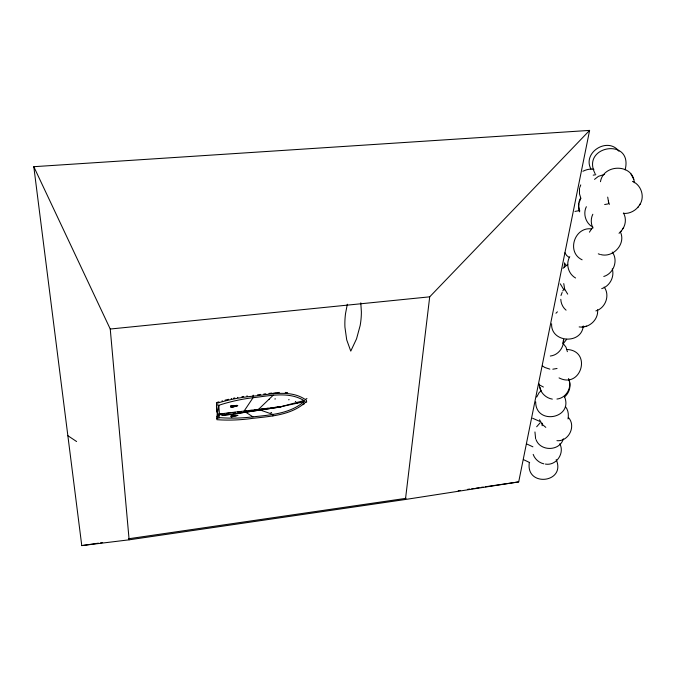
<?xml version="1.0" encoding="UTF-8"?>
<svg xmlns="http://www.w3.org/2000/svg" width="676" height="676" viewBox="0 0 676 676"><rect width="100%" height="100%" fill="white"/><g stroke="black" fill="none" stroke-linecap="round" stroke-linejoin="round"><path stroke-width="1.01" d="M231.293 416.974L231.091 415.808L235.67 415.343A9.616 4.673 -8.8 0 1 236.913 415.301L237.986 415.368L235.13 415.858M597.584 309.701C598.683 319.68 589.007 328.468 579.163 326.914M278.326 407.29L230.871 414.43L279.991 407.036A4.259 2.746 -0.7 0 0 281.436 406.572L303.989 400.555L304.327 400.927A0.87 0.651 -19.4 0 1 304.31 401.324C290.435 413.737 270.501 414.971 252.942 416.839A143.439 115.841 -17.2 0 1 235.037 418.098L232.071 418.123A138.132 111.227 -17.1 0 1 220.376 417.675L216.861 418.444L216.886 419.695A140.65 113.298 -16.8 0 0 231.767 420.058L234.775 419.973A145.737 117.734 -16.9 0 0 252.917 418.317C271.118 416.315 292.412 415.047 306.321 401.468A2.636 1.969 -19.4 0 0 306.372 400.293C291.305 388.996 270.062 394.48 253.035 396.187A128.44 90.162 -16 0 0 234.64 398.832L231.581 399.457A124.773 87.77 -16 0 0 216.565 403.386L217.326 414.236L216.861 418.444L219.43 413.982L218.796 405.313L216.59 404.67M278.318 407.417L279.154 407.163M303.946 401.781L281.436 406.563A4.217 2.687 2.5 0 1 279.991 407.028L279.154 407.265M281.427 406.648L217.326 414.236L218.796 405.313L220.148 404.856A122.39 86.097 -16.2 0 1 231.919 401.544L234.91 400.834A126.488 88.767 -16.2 0 1 253.044 397.716C269.589 395.866 288.66 391.201 303.989 400.555M563.53 339.436C564.207 347.287 558.292 355.213 550.306 356.032M529.308 462.705C525.624 487.531 566.378 482.96 556.196 459.579M534.944 431.956L535.629 438.707M542.101 425.719L542.329 423.21M564.19 266.978L564.477 263.986M579.509 188.274L579.493 193.877L580.946 198.592M578.952 203.763L578.707 206.222L579.67 211.85M231.091 415.808L231.26 417.058L236.963 415.664M568.017 418.926C568.829 414.658 568.262 409.926 565.373 406.529M583.261 325.95C581.69 344.743 550.661 342.842 551.608 323.796M405.439 499.48L429.708 296.832L589.607 130.4L33.8 166.693L81.771 545.6L129.124 539.82L405.439 499.48L518.695 481.903L589.607 130.4M219.024 417.565L219.43 413.982L222.894 415.115L231.488 414.354M297.516 402.744L296.772 403.268M347.32 304.217L345.546 313.495A110.509 83.976 -29.5 0 0 344.929 327.15L346.72 339.893L350.768 351.114L356.539 338.845L360.156 325.536A111.751 88.826 -17.1 0 0 361.373 311.839L360.79 302.848M579.822 187.429L580.743 184.911M579.34 202.116L580.27 199.614M586.354 206.704C582.991 213.303 585.374 222.041 591.382 226.249M600.465 181.709C603.398 163.643 633.336 163.457 634.308 182.731M560.979 295.513L562.145 292.454M592.827 214.25C590.638 218.517 590.782 223.891 592.97 228.082M589.421 232.155L592.852 227.009M536.71 397.057L539.093 392.655L541.13 390.72M625.123 169.87C633.454 137.042 580.447 145.433 595.133 173.724M622.824 228.792C625.934 224.271 626.213 217.824 623.542 213.041M639.682 204.794C645.166 196.944 641.262 184.886 632.482 181.396M569.775 256.652C565.516 263.91 568.271 273.907 575.572 277.997M563.345 438.792C559.914 451.374 540.335 451.636 536.017 439.577M580.566 198.085C578.225 202.217 578.056 207.059 579.417 211.546M253.035 396.187L253.525 395.266L253.018 395.308M566.657 339.267L563.209 343.78M253.044 397.708L244.205 410.907L244.577 412.292M623.306 213.346C628.976 214.03 634.832 211.123 638.347 206.738M562.736 290.959L563.826 289.336M619.03 233.321L621.582 230.617M621.176 231.209L623.627 227.609M638.009 207.245L640.434 203.679M562.973 341.262L563.911 339.901M536.651 426.776L540.099 422.846M273.188 393.795L274.017 392.832M594.525 179.368L598.404 176.36L604.597 174.391M563.007 268.296L567.789 264.4M555.959 313.241L557.404 311.83M273.121 395.325L258.739 409.141L259.052 410.222M564.409 396.998C569.462 392.984 571.49 385.607 568.786 379.684M303.034 404.696L304.445 403.724M305.56 399.339L306.929 398.527M272.758 415.875L273.569 415.402M305.425 402.617L306.786 401.882M595.869 310.918C605.535 308.095 610.267 295.226 604.15 287.038M582.864 171.265C586.286 169.617 590.123 168.569 593.925 169.321M603.786 276.476C613.647 273.569 618.523 260.421 612.253 252.038M601.716 288.652C609.744 286.176 614.712 276.923 612.27 268.862M217.258 402.355L218.94 401.848M221.973 400.986L222.463 400.843M225.032 400.175L228.606 399.288M231.243 416.374L235.51 415.36M235.856 405.524L230.947 405.938C229.13 409.656 241.155 403.437 236.862 406.065A9.777 9.084 -21.3 0 1 235.611 406.335L234.538 406.479M231.15 407.383L235.442 406.369M231.2 398.713L231.699 398.595M574.963 211.427L579.805 210.515M235.594 406.36L237.614 405.566L233.389 405.71M233.55 398.215L234.8 397.953M556.939 399.051C566.344 398.139 572.589 387.027 568.541 378.518M557.041 368.488L552.807 369.197M585.441 326.39L586.683 326.145M582.213 327.015L584.089 326.652M237.411 397.463L237.918 397.37M604.657 204.524L608.256 203.899M593.182 175.152L595.826 174.704M235.527 406.377L234.09 406.538M241.915 396.702L243.656 396.432M81.771 545.6L98.459 543.166M100.547 542.862L102.634 542.558M128.702 538.755L406.073 498.322M458.21 490.725L460.297 490.421M467.598 489.356L469.685 489.052M471.772 488.748L473.859 488.444M475.938 488.14L479.073 487.683M481.151 487.379L483.239 487.075M485.326 486.771L518.695 481.903M281.436 406.563L270.983 407.958M246.782 396.001L247.289 395.933M265.803 408.617L268.068 408.329M261.13 409.2L263.479 408.912M216.751 416.222L217.385 416.146M217.004 417.253L217.63 417.176M270.882 412.605L271.591 412.512M217.326 414.464L224.643 413.602M244.205 411.261L246.275 411.008M249.393 410.628L251.472 410.374M254.582 409.994L257.7 409.614M237.631 412.056L241.273 411.616M232.147 416.154L232.747 416.086M257.624 394.776L260.691 394.412M263.767 394.049L265.82 393.804M268.896 393.44L271.963 393.077M268.803 399.465L269.521 399.381M233.296 405.777L230.955 405.997L231.015 406.859L233 406.665M233.085 406.606L231.006 406.817M230.482 412.909L226.781 413.349M233.271 412.58L235.442 412.318M231.353 414.371L222.903 415.377L219.438 414.211M274.802 398.975L275.495 398.899M288.576 399.769L289.159 399.702M295.353 401.552L295.818 401.51M33.8 166.693L110.247 329.026L429.708 296.832M235.966 405.448L236.904 405.363M274.988 392.748L279.416 392.426M556.939 440.684C568.508 441.825 576.239 426.438 568.643 417.76M567.088 349.467C592.244 350.869 581.14 389.325 559.052 377.901M545.414 464.082C556.238 466.026 564.942 453.241 559.779 443.718M285.238 392.435L287.63 392.579M591.635 228.91C574.473 226.452 566.133 252.351 582.12 259.804M600.677 254.548C613.166 258.114 626.289 243.766 620.323 231.826M543.884 463.846C539.034 462.79 534.809 459.105 533.178 454.39M529.654 462.528L523.63 459.722M532.899 446.828L526.807 443.997M539.634 421.325L532.587 418.233M552.334 399.119C545.076 397.97 539.085 391.345 539.313 383.892M549.833 369.138L544.746 367.448L542.414 365.877M260.606 410.146L272.749 414.396M598.294 253.83L599.849 254.387M543.386 387.027L538.645 384.517M219.43 413.982L220.562 414.684M545.794 427.376L542.313 424.443L539.558 419.771M245.075 411.819L252.942 416.839M67.862 435.699L76.616 441.546M569.124 257.421L566.615 255.46L564.959 252.782M564.713 289.928L563.243 288.762L560.26 283.81M566.074 310.157C562.846 307.588 560.97 303.44 560.784 299.333M618.946 151.255C607.639 136.307 581.994 152.691 590.976 169.093M562.559 342.715L566.015 347.202L567.384 351.672M567.696 294.128L564.68 289.134L563.75 283.59M564.435 262.854L566.065 265.465M607.699 197.105L608.704 202.885L609.498 204.304M630.978 173.994L632.288 176.512M632.55 176.985L633.792 179.368M564.519 396.651C573.544 418.74 535.569 425.466 535.688 401.848M540.141 387.585L540.817 390.179M230.947 405.938L231.158 406.8M216.413 402.6L216.565 403.386M608.392 201.093L608.704 202.885M110.247 329.026L129.124 539.82M216.472 405.727L216.599 411.98"/></g></svg>
